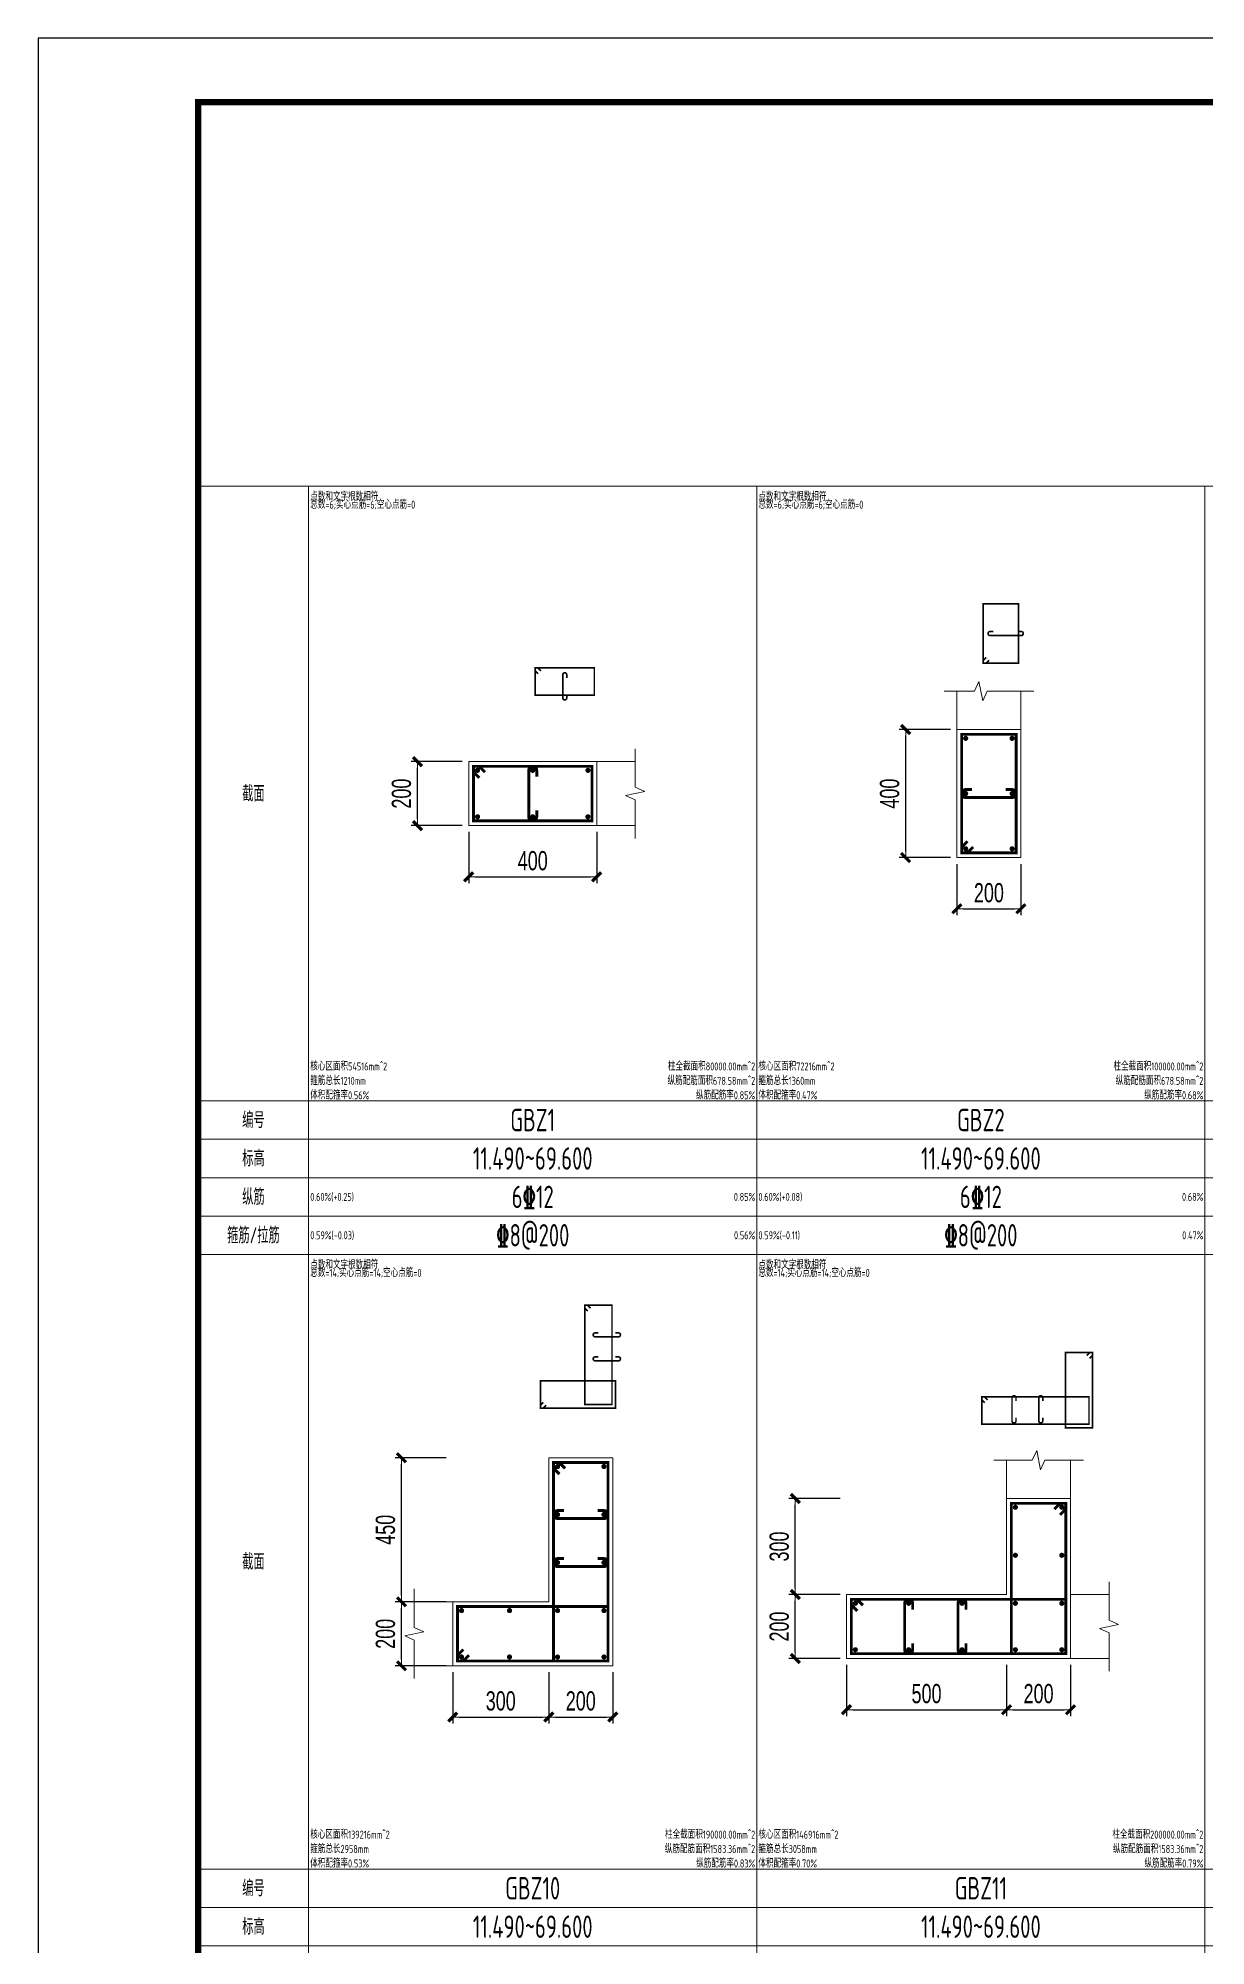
# Model space of a CAD drawing. Extents: x 5874492 to 7194610, y -939842 to -279257.
# Drawn here: x 6374271 to 6392510, y -772489 to -742690 of the extents above; entities that cross this region are included whole.
import ezdxf
from ezdxf.enums import TextEntityAlignment as Align

# ---------------------------------------------------------------- set-up
doc = ezdxf.new("R2010")
doc.units = 0
doc.header["$LTSCALE"] = 1000
for name, color, linetype, lineweight in [('S-墙柱-REIN', 1, 'Continuous', 20), ('S-墙柱-大样细线', 7, 'Continuous', 20), ('S-墙柱-编号', 4, 'Continuous', 20), ('S-大样-DIM', 3, 'Continuous', 20), ('S-大样-REIN', 1, 'Continuous', 20), ('S-大样-实线', 2, 'Continuous', 20), ('S-通用-TAB', 7, 'Continuous', 20)]:
    doc.layers.add(name, color=color, linetype=linetype, lineweight=lineweight)
doc.layers.add('Y-云图图框', color=7, linetype='Continuous')
doc.layers.add('配箍校核', color=34, linetype='Continuous', plot=False)
doc.styles.add('_YT_Name', font='', dxfattribs={"width": 0.8})
doc.styles.add('_YT_Sign_Text', font='ros.shx', dxfattribs={"width": 0.8, "bigfont": 'hztxt.shx'})
doc.styles.add('BW_Dim', font='Bweng.shx', dxfattribs={"width": 0.7, "bigfont": 'hztxt.shx'})
doc.styles.add('BW_Rein', font='tssdeng.shx', dxfattribs={"width": 0.7, "bigfont": 'hztxt.shx'})
doc.styles.get("Standard").update_dxf_attribs({"font": 'gbenor.shx', "bigfont": 'gbcbig.shx'})
doc.styles.add('TSSD_Rein', font='tssdeng.shx', dxfattribs={"width": 0.7, "bigfont": 'hztxt.shx'})
doc.styles.get('_YT_Name').set_extended_font_data('SimHei')
doc.dimstyles.new('Cyz_20_100', dxfattribs={"dimtxt": 300, "dimasz": 100, "dimexe": 100, "dimexo": 100, "dimgap": 100, "dimtad": 1, "dimdec": 0, "dimlfac": 0.2, "dimzin": 0, "dimdsep": 46, "dimtxsty": 'BW_Dim', "dimblk": '_bwk', "dimcen": 0, "dimclrt": 7, "dimadec": 0, "dimazin": 0, "dimtfac": 1, "dimtdec": 0, "dimtix": 1, "dimtmove": 2, "dimatfit": 0, "dimfxl": 0, "dimtolj": 1, "dimtzin": 0, "dimarcsym": 0})

# ---------------------------------------------------------------- blocks, each defined once
blk = doc.blocks.new('ECMCTK_A1_横_单行图名--0')
at = {"color": 4}
blk.add_lwpolyline([(0, 0), (841, 0), (841, 594), (0, 594)], close=True, dxfattribs=at)
at = {"const_width": 1}
blk.add_lwpolyline([(25, 10), (831, 10), (831, 584), (25, 584)], close=True, dxfattribs=at)
at = {"color": 80, "flags": 3}
for tag, height, p in [('YTHQINS', 3, (34.31, 585.5)), ('ECMCKEY', 3, (292.07, 288.23)), ('YTTQINS', 5.62, (848.03, 12.81)), ('YTFRAME', 3, (652.76, 5.84)), ('YTBARCODE_T1', 3, (749.78, 5.95))]:
    blk.add_attdef(tag, text='', height=height, dxfattribs=at).set_placement(p, align=Align.MIDDLE_CENTER)
for tag, height, style, width, p in [('证书编号', 4, '_YT_Sign_Text', 0.8, (708.87, 43.81)), ('审查批准号', 4, '_YT_Sign_Text', 0.8, (761.06, 43.81)), ('工程号', 4, '_YT_Sign_Text', 0.5, (804.08, 44.12)), ('设计单位', 6, '_YT_Name', 0.8, (623.75, 38.6)), ('建设单位', 4, '_YT_Sign_Text', 0.8, (734.96, 36.11)), ('阶段', 4, '_YT_Sign_Text', 0.8, (804.08, 35.81)), ('项目号', 4, '_YT_Sign_Text', 0.5, (822.08, 33.72)), ('项目名称', 4, '_YT_Sign_Text', 0.8, (734.96, 28.11)), ('专业', 4, '_YT_Sign_Text', 0.8, (804.08, 27.31)), ('图纸编号', 4, '_YT_Sign_Text', 0.5, (803.93, 19.36)), ('图纸名称', 4.5, '_YT_Name', 0.8, (735.39, 15.06)), ('出图比例', 4.2, '_YT_Sign_Text', 0.8, (681.82, 11.78)), ('日期', 4, '_YT_Sign_Text', 0.5, (803.88, 12.13)), ('版本号', 4, '_YT_Sign_Text', 0.8, (822.08, 13))]:
    blk.add_attdef(tag, text='', height=height, dxfattribs=dict(style=style, width=width)).set_placement(p, align=Align.CENTER)
at = {"style": '_YT_Sign_Text', "width": 0.8, "flags": 3}
for tag, p, height in [('{审定人}', (605.87, 26.45), 6.24), ('{校对人}', (658.35, 26.53), 6.24), ('[审定人]', (590.95, 27.81), 4.1), ('[校对人]', (642.23, 27.82), 4.1), ('[审核人]', (591.01, 19.76), 4.1), ('{审核人}', (606.98, 18.44), 6.24), ('[设计人]', (642.47, 20.21), 4.1), ('{设计人}', (658.48, 18.54), 6.24), ('[项目负责人]', (590.78, 12.01), 4.1), ('{项目负责人}', (608.28, 10.72), 6.24), ('[专业负责人]', (642.74, 11.77), 4.1), ('{专业负责人}', (658.58, 10.36), 6.24)]:
    blk.add_attdef(tag, p, '', height=height, dxfattribs=at)
at = {"color": 80, "flags": 3}
for tag, p in [('YTQRCODE', (551.04, 11.91)), ('YTBZSIT', (25, 10)), ('EXT_TK_LEFT', (25, 10))]:
    blk.add_attdef(tag, p, '', height=3, dxfattribs=at)
blk = doc.blocks.new('_bwk')
blk.add_line((-1, 0), (0, 0))
at = {"const_width": 0.5}
blk.add_lwpolyline([(-0.7, -0.7), (0.7, 0.7)], dxfattribs=at)
blk = doc.blocks.new('*D1527')
at = {"layer": 'Defpoints', "color": 0, "transparency": 16777216}
for p in [(6389397, -768001), (6390397, -768001), (6390397, -768801)]:
    blk.add_point(p, dxfattribs=at)
at = {"layer": 'S-大样-DIM', "color": 0, "lineweight": -2, "transparency": 16777216}
for p, q in [((6389397, -768101), (6389397, -768901)), ((6390397, -768101), (6390397, -768901)), ((6389497, -768801), (6390297, -768801))]:
    blk.add_line(p, q, dxfattribs=at)
at = {"layer": 'S-大样-DIM', "color": 0, "lineweight": -2, "transparency": 16777216, "xscale": 100, "yscale": 100, "zscale": 100, "rotation": 180}
blk.add_blockref('_bwk', (6389397, -768801), dxfattribs=at)
at = {"layer": 'S-大样-DIM', "color": 0, "lineweight": -2, "transparency": 16777216, "xscale": 100, "yscale": 100, "zscale": 100}
blk.add_blockref('_bwk', (6390397, -768801), dxfattribs=at)
at = {"layer": 'S-大样-DIM', "color": 7, "transparency": 16777216, "insert": (6389897, -768551), "char_height": 300, "attachment_point": 5, "style": 'BW_Dim'}
blk.add_mtext('\\A1;200', dxfattribs=at)
blk = doc.blocks.new('*D1528')
at = {"layer": 'Defpoints', "color": 0, "transparency": 16777216}
for p in [(6386897, -768001), (6389397, -768001), (6389397, -768801)]:
    blk.add_point(p, dxfattribs=at)
at = {"layer": 'S-大样-DIM', "color": 0, "lineweight": -2, "transparency": 16777216}
for p, q in [((6386897, -768101), (6386897, -768901)), ((6389397, -768101), (6389397, -768901)), ((6386997, -768801), (6389297, -768801))]:
    blk.add_line(p, q, dxfattribs=at)
at = {"layer": 'S-大样-DIM', "color": 0, "lineweight": -2, "transparency": 16777216, "xscale": 100, "yscale": 100, "zscale": 100, "rotation": 180}
blk.add_blockref('_bwk', (6386897, -768801), dxfattribs=at)
at = {"layer": 'S-大样-DIM', "color": 0, "lineweight": -2, "transparency": 16777216, "xscale": 100, "yscale": 100, "zscale": 100}
blk.add_blockref('_bwk', (6389397, -768801), dxfattribs=at)
at = {"layer": 'S-大样-DIM', "color": 7, "transparency": 16777216, "insert": (6388147, -768551), "char_height": 300, "attachment_point": 5, "style": 'BW_Dim'}
blk.add_mtext('\\A1;500', dxfattribs=at)
blk = doc.blocks.new('*D1529')
at = {"layer": 'Defpoints', "color": 0, "transparency": 16777216}
for p in [(6386097, -765501), (6386897, -765501), (6386897, -767001)]:
    blk.add_point(p, dxfattribs=at)
at = {"layer": 'S-大样-DIM', "color": 0, "lineweight": -2, "transparency": 16777216}
for p, q in [((6386797, -765501), (6385997, -765501)), ((6386097, -766901), (6386097, -765601)), ((6386797, -767001), (6385997, -767001))]:
    blk.add_line(p, q, dxfattribs=at)
at = {"layer": 'S-大样-DIM', "color": 0, "lineweight": -2, "transparency": 16777216, "xscale": 100, "yscale": 100, "zscale": 100}
for p, rotation in [((6386097, -765501), 90), ((6386097, -767001), 270)]:
    blk.add_blockref('_bwk', p, dxfattribs=dict(at, rotation=rotation))
at = {"layer": 'S-大样-DIM', "color": 7, "transparency": 16777216, "insert": (6385847, -766251), "char_height": 300, "attachment_point": 5, "rotation": 90, "style": 'BW_Dim'}
blk.add_mtext('\\A1;300', dxfattribs=at)
blk = doc.blocks.new('*D1530')
at = {"layer": 'Defpoints', "color": 0, "transparency": 16777216}
for p in [(6386097, -767001), (6386897, -767001), (6386897, -768001)]:
    blk.add_point(p, dxfattribs=at)
at = {"layer": 'S-大样-DIM', "color": 0, "lineweight": -2, "transparency": 16777216}
for p, q in [((6386797, -767001), (6385997, -767001)), ((6386097, -767901), (6386097, -767101)), ((6386797, -768001), (6385997, -768001))]:
    blk.add_line(p, q, dxfattribs=at)
at = {"layer": 'S-大样-DIM', "color": 0, "lineweight": -2, "transparency": 16777216, "xscale": 100, "yscale": 100, "zscale": 100}
for p, rotation in [((6386097, -767001), 90), ((6386097, -768001), 270)]:
    blk.add_blockref('_bwk', p, dxfattribs=dict(at, rotation=rotation))
at = {"layer": 'S-大样-DIM', "color": 7, "transparency": 16777216, "insert": (6385847, -767501), "char_height": 300, "attachment_point": 5, "rotation": 90, "style": 'BW_Dim'}
blk.add_mtext('\\A1;200', dxfattribs=at)
blk = doc.blocks.new('*D1535')
at = {"layer": 'Defpoints', "color": 0, "transparency": 16777216}
for p in [(6380996, -754990), (6382996, -754990), (6382996, -755790)]:
    blk.add_point(p, dxfattribs=at)
at = {"layer": 'S-大样-DIM', "color": 0, "lineweight": -2, "transparency": 16777216}
for p, q in [((6380996, -755090), (6380996, -755890)), ((6382996, -755090), (6382996, -755890)), ((6381096, -755790), (6382896, -755790))]:
    blk.add_line(p, q, dxfattribs=at)
at = {"layer": 'S-大样-DIM', "color": 0, "lineweight": -2, "transparency": 16777216, "xscale": 100, "yscale": 100, "zscale": 100, "rotation": 180}
blk.add_blockref('_bwk', (6380996, -755790), dxfattribs=at)
at = {"layer": 'S-大样-DIM', "color": 0, "lineweight": -2, "transparency": 16777216, "xscale": 100, "yscale": 100, "zscale": 100}
blk.add_blockref('_bwk', (6382996, -755790), dxfattribs=at)
at = {"layer": 'S-大样-DIM', "color": 7, "transparency": 16777216, "insert": (6381996, -755540), "char_height": 300, "attachment_point": 5, "style": 'BW_Dim'}
blk.add_mtext('\\A1;400', dxfattribs=at)
blk = doc.blocks.new('*D1536')
at = {"layer": 'Defpoints', "color": 0, "transparency": 16777216}
for p in [(6380196, -753990), (6380996, -753990), (6380996, -754990)]:
    blk.add_point(p, dxfattribs=at)
at = {"layer": 'S-大样-DIM', "color": 0, "lineweight": -2, "transparency": 16777216}
for p, q in [((6380896, -753990), (6380096, -753990)), ((6380196, -754890), (6380196, -754090)), ((6380896, -754990), (6380096, -754990))]:
    blk.add_line(p, q, dxfattribs=at)
at = {"layer": 'S-大样-DIM', "color": 0, "lineweight": -2, "transparency": 16777216, "xscale": 100, "yscale": 100, "zscale": 100}
for p, rotation in [((6380196, -753990), 90), ((6380196, -754990), 270)]:
    blk.add_blockref('_bwk', p, dxfattribs=dict(at, rotation=rotation))
at = {"layer": 'S-大样-DIM', "color": 7, "transparency": 16777216, "insert": (6379946, -754490), "char_height": 300, "attachment_point": 5, "rotation": 90, "style": 'BW_Dim'}
blk.add_mtext('\\A1;200', dxfattribs=at)
blk = doc.blocks.new('*D1537')
at = {"layer": 'Defpoints', "color": 0, "transparency": 16777216}
for p in [(6388621, -755490), (6389621, -755490), (6389621, -756290)]:
    blk.add_point(p, dxfattribs=at)
at = {"layer": 'S-大样-DIM', "color": 0, "lineweight": -2, "transparency": 16777216}
for p, q in [((6388621, -755590), (6388621, -756390)), ((6389621, -755590), (6389621, -756390)), ((6388721, -756290), (6389521, -756290))]:
    blk.add_line(p, q, dxfattribs=at)
at = {"layer": 'S-大样-DIM', "color": 0, "lineweight": -2, "transparency": 16777216, "xscale": 100, "yscale": 100, "zscale": 100, "rotation": 180}
blk.add_blockref('_bwk', (6388621, -756290), dxfattribs=at)
at = {"layer": 'S-大样-DIM', "color": 0, "lineweight": -2, "transparency": 16777216, "xscale": 100, "yscale": 100, "zscale": 100}
blk.add_blockref('_bwk', (6389621, -756290), dxfattribs=at)
at = {"layer": 'S-大样-DIM', "color": 7, "transparency": 16777216, "insert": (6389121, -756040), "char_height": 300, "attachment_point": 5, "style": 'BW_Dim'}
blk.add_mtext('\\A1;200', dxfattribs=at)
blk = doc.blocks.new('*D1538')
at = {"layer": 'Defpoints', "color": 0, "transparency": 16777216}
for p in [(6387821, -753490), (6388621, -753490), (6388621, -755490)]:
    blk.add_point(p, dxfattribs=at)
at = {"layer": 'S-大样-DIM', "color": 0, "lineweight": -2, "transparency": 16777216}
for p, q in [((6388521, -753490), (6387721, -753490)), ((6387821, -755390), (6387821, -753590)), ((6388521, -755490), (6387721, -755490))]:
    blk.add_line(p, q, dxfattribs=at)
at = {"layer": 'S-大样-DIM', "color": 0, "lineweight": -2, "transparency": 16777216, "xscale": 100, "yscale": 100, "zscale": 100}
for p, rotation in [((6387821, -753490), 90), ((6387821, -755490), 270)]:
    blk.add_blockref('_bwk', p, dxfattribs=dict(at, rotation=rotation))
at = {"layer": 'S-大样-DIM', "color": 7, "transparency": 16777216, "insert": (6387571, -754490), "char_height": 300, "attachment_point": 5, "rotation": 90, "style": 'BW_Dim'}
blk.add_mtext('\\A1;400', dxfattribs=at)
blk = doc.blocks.new('*D1555')
at = {"layer": 'Defpoints', "color": 0, "transparency": 16777216}
for p in [(6382246, -768115), (6383246, -768115), (6383246, -768915)]:
    blk.add_point(p, dxfattribs=at)
at = {"layer": 'S-大样-DIM', "color": 0, "lineweight": -2, "transparency": 16777216}
for p, q in [((6382246, -768215), (6382246, -769015)), ((6383246, -768215), (6383246, -769015)), ((6382346, -768915), (6383146, -768915))]:
    blk.add_line(p, q, dxfattribs=at)
at = {"layer": 'S-大样-DIM', "color": 0, "lineweight": -2, "transparency": 16777216, "xscale": 100, "yscale": 100, "zscale": 100, "rotation": 180}
blk.add_blockref('_bwk', (6382246, -768915), dxfattribs=at)
at = {"layer": 'S-大样-DIM', "color": 0, "lineweight": -2, "transparency": 16777216, "xscale": 100, "yscale": 100, "zscale": 100}
blk.add_blockref('_bwk', (6383246, -768915), dxfattribs=at)
at = {"layer": 'S-大样-DIM', "color": 7, "transparency": 16777216, "insert": (6382746, -768665), "char_height": 300, "attachment_point": 5, "style": 'BW_Dim'}
blk.add_mtext('\\A1;200', dxfattribs=at)
blk = doc.blocks.new('*D1556')
at = {"layer": 'Defpoints', "color": 0, "transparency": 16777216}
for p in [(6380746, -768115), (6382246, -768115), (6382246, -768915)]:
    blk.add_point(p, dxfattribs=at)
at = {"layer": 'S-大样-DIM', "color": 0, "lineweight": -2, "transparency": 16777216}
for p, q in [((6380746, -768215), (6380746, -769015)), ((6382246, -768215), (6382246, -769015)), ((6380846, -768915), (6382146, -768915))]:
    blk.add_line(p, q, dxfattribs=at)
at = {"layer": 'S-大样-DIM', "color": 0, "lineweight": -2, "transparency": 16777216, "xscale": 100, "yscale": 100, "zscale": 100, "rotation": 180}
blk.add_blockref('_bwk', (6380746, -768915), dxfattribs=at)
at = {"layer": 'S-大样-DIM', "color": 0, "lineweight": -2, "transparency": 16777216, "xscale": 100, "yscale": 100, "zscale": 100}
blk.add_blockref('_bwk', (6382246, -768915), dxfattribs=at)
at = {"layer": 'S-大样-DIM', "color": 7, "transparency": 16777216, "insert": (6381496, -768665), "char_height": 300, "attachment_point": 5, "style": 'BW_Dim'}
blk.add_mtext('\\A1;300', dxfattribs=at)
blk = doc.blocks.new('*D1557')
at = {"layer": 'Defpoints', "color": 0, "transparency": 16777216}
for p in [(6379946, -764865), (6380746, -764865), (6380746, -767115)]:
    blk.add_point(p, dxfattribs=at)
at = {"layer": 'S-大样-DIM', "color": 0, "lineweight": -2, "transparency": 16777216}
for p, q in [((6380646, -764865), (6379846, -764865)), ((6379946, -767015), (6379946, -764965)), ((6380646, -767115), (6379846, -767115))]:
    blk.add_line(p, q, dxfattribs=at)
at = {"layer": 'S-大样-DIM', "color": 0, "lineweight": -2, "transparency": 16777216, "xscale": 100, "yscale": 100, "zscale": 100}
for p, rotation in [((6379946, -764865), 90), ((6379946, -767115), 270)]:
    blk.add_blockref('_bwk', p, dxfattribs=dict(at, rotation=rotation))
at = {"layer": 'S-大样-DIM', "color": 7, "transparency": 16777216, "insert": (6379696, -765990), "char_height": 300, "attachment_point": 5, "rotation": 90, "style": 'BW_Dim'}
blk.add_mtext('\\A1;450', dxfattribs=at)
blk = doc.blocks.new('*D1558')
at = {"layer": 'Defpoints', "color": 0, "transparency": 16777216}
for p in [(6379946, -767115), (6380746, -767115), (6380746, -768115)]:
    blk.add_point(p, dxfattribs=at)
at = {"layer": 'S-大样-DIM', "color": 0, "lineweight": -2, "transparency": 16777216}
for p, q in [((6380646, -767115), (6379846, -767115)), ((6379946, -768015), (6379946, -767215)), ((6380646, -768115), (6379846, -768115))]:
    blk.add_line(p, q, dxfattribs=at)
at = {"layer": 'S-大样-DIM', "color": 0, "lineweight": -2, "transparency": 16777216, "xscale": 100, "yscale": 100, "zscale": 100}
for p, rotation in [((6379946, -767115), 90), ((6379946, -768115), 270)]:
    blk.add_blockref('_bwk', p, dxfattribs=dict(at, rotation=rotation))
at = {"layer": 'S-大样-DIM', "color": 7, "transparency": 16777216, "insert": (6379696, -767615), "char_height": 300, "attachment_point": 5, "rotation": 90, "style": 'BW_Dim'}
blk.add_mtext('\\A1;200', dxfattribs=at)

msp = doc.modelspace()

# ---------------------------------------------------------------- linework, layer by layer
at = {"layer": 'S-墙柱-REIN', "const_width": 40}
for points in [[(6388738.3, -753627.1, 1), (6388778.3, -753627.1, 1)], [(6389463.3, -753627.1, 1), (6389503.3, -753627.1, 1)], [(6381113.3, -754127.1, 1), (6381153.3, -754127.1, 1)], [(6381975.8, -754127.1, 1), (6382015.8, -754127.1, 1)], [(6382838.3, -754127.1, 1), (6382878.3, -754127.1, 1)], [(6388738.3, -754489.6, 1), (6388778.3, -754489.6, 1)], [(6389463.3, -754489.6, 1), (6389503.3, -754489.6, 1)], [(6381113.3, -754852.1, 1), (6381153.3, -754852.1, 1)], [(6381975.8, -754852.1, 1), (6382015.8, -754852.1, 1)], [(6382838.3, -754852.1, 1), (6382878.3, -754852.1, 1)], [(6388738.3, -755352.1, 1), (6388778.3, -755352.1, 1)], [(6389463.3, -755352.1, 1), (6389503.3, -755352.1, 1)], [(6382363.3, -765002.1, 1), (6382403.3, -765002.1, 1)], [(6383088.3, -765002.1, 1), (6383128.3, -765002.1, 1)], [(6382363.3, -765752.1, 1), (6382403.3, -765752.1, 1)], [(6383088.3, -765752.1, 1), (6383128.3, -765752.1, 1)], [(6389514.7, -765638.4, 1), (6389554.7, -765638.4, 1)], [(6390239.7, -765638.4, 1), (6390279.7, -765638.4, 1)], [(6389514.7, -766388.4, 1), (6389554.7, -766388.4, 1)], [(6390239.7, -766388.4, 1), (6390279.7, -766388.4, 1)], [(6382363.3, -766502.1, 1), (6382403.3, -766502.1, 1)], [(6383088.3, -766502.1, 1), (6383128.3, -766502.1, 1)], [(6380863.3, -767252.1, 1), (6380903.3, -767252.1, 1)], [(6381613.3, -767252.1, 1), (6381653.3, -767252.1, 1)], [(6382363.3, -767252.1, 1), (6382403.3, -767252.1, 1)], [(6383088.3, -767252.1, 1), (6383128.3, -767252.1, 1)], [(6387014.7, -767138.4, 1), (6387054.7, -767138.4, 1)], [(6387848, -767138.4, 1), (6387888, -767138.4, 1)], [(6388681.3, -767138.4, 1), (6388721.3, -767138.4, 1)], [(6389514.7, -767138.4, 1), (6389554.7, -767138.4, 1)], [(6390239.7, -767138.4, 1), (6390279.7, -767138.4, 1)], [(6387014.7, -767863.4, 1), (6387054.7, -767863.4, 1)], [(6387848, -767863.4, 1), (6387888, -767863.4, 1)], [(6388681.3, -767863.4, 1), (6388721.3, -767863.4, 1)], [(6389514.7, -767863.4, 1), (6389554.7, -767863.4, 1)], [(6390239.7, -767863.4, 1), (6390279.7, -767863.4, 1)], [(6380863.3, -767977.1, 1), (6380903.3, -767977.1, 1)], [(6381613.3, -767977.1, 1), (6381653.3, -767977.1, 1)], [(6382363.3, -767977.1, 1), (6382403.3, -767977.1, 1)], [(6383088.3, -767977.1, 1), (6383128.3, -767977.1, 1)]]:
    msp.add_lwpolyline(points, format="xyb", close=True, dxfattribs=at)
at = {"layer": 'S-墙柱-大样细线'}
for points in [[(6388620.8, -753489.6), (6388620.8, -755489.6), (6389620.8, -755489.6), (6389620.8, -753489.6)], [(6382995.8, -753989.6), (6380995.8, -753989.6), (6380995.8, -754989.6), (6382995.8, -754989.6)], [(6382245.8, -767114.6), (6382245.8, -764864.6), (6383245.8, -764864.6), (6383245.8, -768114.6), (6380745.8, -768114.6), (6380745.8, -767114.6)], [(6389397.2, -767000.9), (6386897.2, -767000.9), (6386897.2, -768000.9), (6390397.2, -768000.9), (6390397.2, -765500.9), (6389397.2, -765500.9)]]:
    msp.add_lwpolyline(points, close=True, dxfattribs=at)
at = {"layer": 'S-大样-REIN', "color": 1}
for points, const_width in [([(6389123.4, -752406.2), (6389077.5, -752452.1), (6389033.3, -752452.1), (6389033.3, -751527.1), (6389583.3, -751527.1), (6389583.3, -752452.1), (6389033.3, -752452.1), (6389033.3, -752407.9), (6389079.2, -752362)], 25), ([(6382079.2, -752617.3), (6382033.3, -752571.3), (6382033.3, -752527.1), (6382958.3, -752527.1), (6382958.3, -752952.1), (6382033.3, -752952.1), (6382033.3, -752527.1), (6382077.5, -752527.1), (6382123.4, -752573.1)], 25), ([(6388876.1, -755322.7), (6388784.1, -755414.6), (6388695.8, -755414.6), (6388695.8, -753564.6), (6389545.8, -753564.6), (6389545.8, -755414.6), (6388695.8, -755414.6), (6388695.8, -755326.2), (6388787.7, -755234.3)], 45), ([(6381162.7, -754244.9), (6381070.8, -754153), (6381070.8, -754064.6), (6382920.8, -754064.6), (6382920.8, -754914.6), (6381070.8, -754914.6), (6381070.8, -754064.6), (6381159.1, -754064.6), (6381251.1, -754156.5)], 45), ([(6382899.3, -762528.8), (6382853.3, -762482.8), (6382809.1, -762482.8), (6382809.1, -764032.8), (6383234.1, -764032.8), (6383234.1, -762482.8), (6382809.1, -762482.8), (6382809.1, -762527), (6382855.1, -762573)], 25), ([(6390650.4, -763267.3), (6390696.4, -763221.4), (6390740.6, -763221.4), (6390740.6, -764396.4), (6390315.6, -764396.4), (6390315.6, -763221.4), (6390740.6, -763221.4), (6390740.6, -763265.6), (6390694.6, -763311.5)], 25), ([(6382161.3, -763998.9), (6382115.4, -764044.9), (6382115.4, -764089.1), (6383290.4, -764089.1), (6383290.4, -763664.1), (6382115.4, -763664.1), (6382115.4, -764089.1), (6382159.6, -764089.1), (6382205.5, -764043.1)], 25), ([(6389055.3, -764005.3), (6389009.3, -763959.3), (6389009.3, -763915.1), (6390684.3, -763915.1), (6390684.3, -764340.1), (6389009.3, -764340.1), (6389009.3, -763915.1), (6389053.5, -763915.1), (6389099.5, -763961.1)], 25), ([(6382501.1, -765031.5), (6382409.1, -764939.6), (6382320.8, -764939.6), (6382320.8, -768039.6), (6383170.8, -768039.6), (6383170.8, -764939.6), (6382320.8, -764939.6), (6382320.8, -765028), (6382412.7, -765119.9)], 45), ([(6390141.9, -765667.8), (6390233.8, -765575.9), (6390322.2, -765575.9), (6390322.2, -767925.9), (6389472.2, -767925.9), (6389472.2, -765575.9), (6390322.2, -765575.9), (6390322.2, -765664.3), (6390230.3, -765756.2)], 45), ([(6380912.7, -767859.3), (6380820.8, -767951.2), (6380820.8, -768039.6), (6383170.8, -768039.6), (6383170.8, -767189.6), (6380820.8, -767189.6), (6380820.8, -768039.6), (6380909.1, -768039.6), (6381001.1, -767947.7)], 45), ([(6387064.1, -767256.2), (6386972.2, -767164.3), (6386972.2, -767075.9), (6390322.2, -767075.9), (6390322.2, -767925.9), (6386972.2, -767925.9), (6386972.2, -767075.9), (6387060.6, -767075.9), (6387152.5, -767167.8)], 45)]:
    msp.add_lwpolyline(points, dxfattribs=dict(at, const_width=const_width))
at = {"layer": 'S-大样-REIN'}
for points, const_width in [([(6389577, -751958.4), (6389627, -751958.4, -1), (6389627, -752020.9), (6389139.5, -752020.9, -1), (6389139.5, -751958.4), (6389189.5, -751958.4)], 25), ([(6382527, -752945.9), (6382527, -752995.9, -1), (6382464.5, -752995.9), (6382464.5, -752633.4, -1), (6382527, -752633.4), (6382527, -752683.4)], 25), ([(6382058.3, -754752.1), (6382058.3, -754852.1, -1), (6381933.3, -754852.1), (6381933.3, -754127.1, -1), (6382058.3, -754127.1), (6382058.3, -754227.1)], 45), ([(6389383.3, -754427.1), (6389483.3, -754427.1, -1), (6389483.3, -754552.1), (6388758.3, -754552.1, -1), (6388758.3, -754427.1), (6388858.3, -754427.1)], 45), ([(6383284.1, -762914.1), (6383334.1, -762914.1, -1), (6383334.1, -762976.6), (6382971.6, -762976.6, -1), (6382971.6, -762914.1), (6383021.6, -762914.1)], 25), ([(6383284.1, -763289.1), (6383334.1, -763289.1, -1), (6383334.1, -763351.6), (6382971.6, -763351.6, -1), (6382971.6, -763289.1), (6383021.6, -763289.1)], 25), ([(6389544.7, -764240.1), (6389544.7, -764290.1, -1), (6389482.2, -764290.1), (6389482.2, -763927.6, -1), (6389544.7, -763927.6), (6389544.7, -763977.6)], 25), ([(6389961.4, -764240.1), (6389961.4, -764290.1, -1), (6389898.9, -764290.1), (6389898.9, -763927.6, -1), (6389961.4, -763927.6), (6389961.4, -763977.6)], 25), ([(6383008.3, -765689.6), (6383108.3, -765689.6, -1), (6383108.3, -765814.6), (6382383.3, -765814.6, -1), (6382383.3, -765689.6), (6382483.3, -765689.6)], 45), ([(6383008.3, -766439.6), (6383108.3, -766439.6, -1), (6383108.3, -766564.6), (6382383.3, -766564.6, -1), (6382383.3, -766439.6), (6382483.3, -766439.6)], 45), ([(6387930.5, -767763.4), (6387930.5, -767863.4, -1), (6387805.5, -767863.4), (6387805.5, -767138.4, -1), (6387930.5, -767138.4), (6387930.5, -767238.4)], 45), ([(6388763.8, -767763.4), (6388763.8, -767863.4, -1), (6388638.8, -767863.4), (6388638.8, -767138.4, -1), (6388763.8, -767138.4), (6388763.8, -767238.4)], 45)]:
    msp.add_lwpolyline(points, format="xyb", dxfattribs=dict(at, const_width=const_width))
at = {"layer": 'S-大样-实线'}
for points in [[(6388420.8, -752889.6), (6388895.8, -752889.6), (6388965.8, -752739.6), (6389025.8, -753039.6), (6389095.8, -752889.6), (6389820.8, -752889.6)], [(6388620.8, -753489.6), (6388620.8, -752889.6)], [(6389620.8, -753489.6), (6389620.8, -752889.6)], [(6383595.8, -755189.6), (6383595.8, -754589.6), (6383445.8, -754519.6), (6383745.8, -754459.6), (6383595.8, -754389.6), (6383595.8, -753789.6)], [(6382995.8, -753989.6), (6383595.8, -753989.6)], [(6382995.8, -754989.6), (6383595.8, -754989.6)], [(6389197.2, -764900.9), (6389797.2, -764900.9), (6389867.2, -764750.9), (6389927.2, -765050.9), (6389997.2, -764900.9), (6390597.2, -764900.9)], [(6389397.2, -765500.9), (6389397.2, -764900.9)], [(6390397.2, -765500.9), (6390397.2, -764900.9)], [(6380145.8, -768314.6), (6380145.8, -767714.6), (6379995.8, -767644.6), (6380295.8, -767584.6), (6380145.8, -767514.6), (6380145.8, -766914.6)], [(6390397.2, -767000.9), (6390997.2, -767000.9)], [(6390997.2, -766800.9), (6390997.2, -767400.9), (6391147.2, -767470.9), (6390847.2, -767530.9), (6390997.2, -767600.9), (6390997.2, -768200.9)], [(6380745.8, -767114.6), (6380145.8, -767114.6)], [(6380745.8, -768114.6), (6380145.8, -768114.6)], [(6390397.2, -768000.9), (6390997.2, -768000.9)]]:
    msp.add_lwpolyline(points, dxfattribs=at)
at = {"layer": 'S-通用-TAB'}
for points in [[(6376770.8, -761689.6), (6376770.8, -749689.6), (6378495.8, -749689.6), (6378495.8, -761689.6), (6376770.8, -761689.6), (6376770.8, -761089.6), (6378495.8, -761089.6), (6378495.8, -760489.6), (6376770.8, -760489.6), (6376770.8, -759889.6), (6378495.8, -759889.6), (6378495.8, -759289.6), (6376770.8, -759289.6), (6376770.8, -761689.6)], [(6378495.8, -761689.6), (6378495.8, -749689.6), (6385495.8, -749689.6), (6385495.8, -761689.6), (6378495.8, -761689.6), (6378495.8, -759289.6), (6385495.8, -759289.6), (6385495.8, -759889.6), (6378495.8, -759889.6), (6378495.8, -760489.6), (6385495.8, -760489.6), (6385495.8, -761089.6), (6378495.8, -761089.6), (6378495.8, -761689.6)], [(6385495.8, -761689.6), (6385495.8, -749689.6), (6392495.8, -749689.6), (6392495.8, -761689.6), (6385495.8, -761689.6), (6385495.8, -759289.6), (6392495.8, -759289.6), (6392495.8, -759889.6), (6385495.8, -759889.6), (6385495.8, -760489.6), (6392495.8, -760489.6), (6392495.8, -761089.6), (6385495.8, -761089.6), (6385495.8, -761689.6)], [(6392495.8, -761689.6), (6392495.8, -749689.6), (6399495.8, -749689.6), (6399495.8, -761689.6), (6392495.8, -761689.6), (6392495.8, -759289.6), (6399495.8, -759289.6), (6399495.8, -759889.6), (6392495.8, -759889.6), (6392495.8, -760489.6), (6399495.8, -760489.6), (6399495.8, -761089.6), (6392495.8, -761089.6), (6392495.8, -761689.6)], [(6376770.8, -773689.6), (6376770.8, -761689.6), (6378495.8, -761689.6), (6378495.8, -773689.6), (6376770.8, -773689.6), (6376770.8, -773089.6), (6378495.8, -773089.6), (6378495.8, -772489.6), (6376770.8, -772489.6), (6376770.8, -771889.6), (6378495.8, -771889.6), (6378495.8, -771289.6), (6376770.8, -771289.6), (6376770.8, -773689.6)], [(6378495.8, -773689.6), (6378495.8, -761689.6), (6385495.8, -761689.6), (6385495.8, -773689.6), (6378495.8, -773689.6), (6378495.8, -771289.6), (6385495.8, -771289.6), (6385495.8, -771889.6), (6378495.8, -771889.6), (6378495.8, -772489.6), (6385495.8, -772489.6), (6385495.8, -773089.6), (6378495.8, -773089.6), (6378495.8, -773689.6)], [(6385495.8, -773689.6), (6385495.8, -761689.6), (6392495.8, -761689.6), (6392495.8, -773689.6), (6385495.8, -773689.6), (6385495.8, -771289.6), (6392495.8, -771289.6), (6392495.8, -771889.6), (6385495.8, -771889.6), (6385495.8, -772489.6), (6392495.8, -772489.6), (6392495.8, -773089.6), (6385495.8, -773089.6), (6385495.8, -773689.6)], [(6392495.8, -773689.6), (6392495.8, -761689.6), (6399495.8, -761689.6), (6399495.8, -773689.6), (6392495.8, -773689.6), (6392495.8, -771289.6), (6399495.8, -771289.6), (6399495.8, -771889.6), (6392495.8, -771889.6), (6392495.8, -772489.6), (6399495.8, -772489.6), (6399495.8, -773089.6), (6392495.8, -773089.6), (6392495.8, -773689.6)]]:
    msp.add_lwpolyline(points, dxfattribs=at)

# ---------------------------------------------------------------- block references
at = {"layer": 'Y-云图图框', "xscale": 100, "yscale": 100, "zscale": 100}
msp.add_blockref('ECMCTK_A1_横_单行图名--0', (6374270.8, -802089.6), dxfattribs=at)

# ---------------------------------------------------------------- texts
at = {"layer": 'S-墙柱-编号', "width": 0.7}
for s, style, p in [('GBZ1', 'TSSD_Rein', (6381995.8, -759589.6)), ('GBZ2', 'TSSD_Rein', (6388995.8, -759589.6)), ('11.490~69.600', 'TSSD_Rein', (6381995.8, -760189.6)), ('11.490~69.600', 'TSSD_Rein', (6388995.8, -760189.6)), ('6\x8412', 'BW_Rein', (6381995.8, -760789.6)), ('6\x8412', 'BW_Rein', (6388995.8, -760789.6)), ('\x848@200', 'BW_Rein', (6381995.8, -761389.6)), ('\x848@200', 'BW_Rein', (6388995.8, -761389.6)), ('GBZ10', 'TSSD_Rein', (6381995.8, -771589.6)), ('GBZ11', 'TSSD_Rein', (6388995.8, -771589.6)), ('11.490~69.600', 'TSSD_Rein', (6381995.8, -772189.6)), ('11.490~69.600', 'TSSD_Rein', (6388995.8, -772189.6))]:
    msp.add_text(s, height=350, dxfattribs=dict(at, style=style)).set_placement(p, align=Align.MIDDLE_CENTER)
at = {"layer": 'S-通用-TAB', "style": 'BW_Rein', "width": 0.7}
for s, p in [('截面', (6377633.3, -754489.6)), ('编号', (6377633.3, -759589.6)), ('标高', (6377633.3, -760189.6)), ('纵筋', (6377633.3, -760789.6)), ('箍筋/拉筋', (6377633.3, -761389.6)), ('截面', (6377633.3, -766489.6)), ('编号', (6377633.3, -771589.6)), ('标高', (6377633.3, -772189.6))]:
    msp.add_text(s, height=250, dxfattribs=at).set_placement(p, align=Align.MIDDLE_CENTER)
at = {"layer": '配箍校核', "style": 'BW_Rein', "width": 0.7}
for s, p in [('点数和文字根数相符', (6378520.8, -749914.6)), ('总数=6;实心点筋=6;空心点筋=0', (6378520.8, -750039.6)), ('点数和文字根数相符', (6385520.8, -749914.6)), ('总数=6;实心点筋=6;空心点筋=0', (6385520.8, -750039.6)), ('核心区面积54516mm^ 2', (6378520.8, -758814.6)), ('核心区面积72216mm^ 2', (6385520.8, -758814.6)), ('箍筋总长1210mm', (6378520.8, -759039.6)), ('箍筋总长1360mm', (6385520.8, -759039.6)), ('体积配箍率0.56%', (6378520.8, -759264.6)), ('体积配箍率0.47%', (6385520.8, -759264.6)), ('点数和文字根数相符', (6378520.8, -761914.6)), ('总数=14;实心点筋=14;空心点筋=0', (6378520.8, -762039.6)), ('点数和文字根数相符', (6385520.8, -761914.6)), ('总数=14;实心点筋=14;空心点筋=0', (6385520.8, -762039.6)), ('核心区面积139216mm^ 2', (6378520.8, -770814.6)), ('箍筋总长2958mm', (6378520.8, -771039.6)), ('核心区面积146916mm^ 2', (6385520.8, -770814.6)), ('箍筋总长3058mm', (6385520.8, -771039.6)), ('体积配箍率0.53%', (6378520.8, -771264.6)), ('体积配箍率0.70%', (6385520.8, -771264.6))]:
    msp.add_text(s, height=125, dxfattribs=at).set_placement(p)
for s, p in [('柱全截面积80000.00mm^ 2', (6385470.8, -758814.6)), ('柱全截面积100000.00mm^ 2', (6392470.8, -758814.6)), ('纵筋配筋面积678.58mm^ 2', (6385470.8, -759039.6)), ('纵筋配筋面积678.58mm^ 2', (6392470.8, -759039.6)), ('纵筋配筋率0.85%', (6385470.8, -759264.6)), ('纵筋配筋率0.68%', (6392470.8, -759264.6)), ('柱全截面积190000.00mm^ 2', (6385470.8, -770814.6)), ('纵筋配筋面积1583.36mm^ 2', (6385470.8, -771039.6)), ('柱全截面积200000.00mm^ 2', (6392470.8, -770814.6)), ('纵筋配筋面积1583.36mm^ 2', (6392470.8, -771039.6)), ('纵筋配筋率0.83%', (6385470.8, -771264.6)), ('纵筋配筋率0.79%', (6392470.8, -771264.6))]:
    msp.add_text(s, height=125, dxfattribs=at).set_placement(p, align=Align.RIGHT)
for s, p in [('0.60%(+0.25)', (6378520.8, -760789.6)), ('0.60%(+0.08)', (6385520.8, -760789.6))]:
    msp.add_text(s, height=125, dxfattribs=at).set_placement(p, align=Align.MIDDLE_LEFT)
for s, p in [('0.85%', (6385470.8, -760789.6)), ('0.68%', (6392470.8, -760789.6))]:
    msp.add_text(s, height=125, dxfattribs=at).set_placement(p, align=Align.MIDDLE_RIGHT)
at = {"layer": '配箍校核', "color": 1, "style": 'BW_Rein', "width": 0.7}
for s, p in [('0.59%(-0.03)', (6378520.8, -761389.6)), ('0.59%(-0.11)', (6385520.8, -761389.6))]:
    msp.add_text(s, height=125, dxfattribs=at).set_placement(p, align=Align.MIDDLE_LEFT)
for s, p in [('0.56%', (6385470.8, -761389.6)), ('0.47%', (6392470.8, -761389.6))]:
    msp.add_text(s, height=125, dxfattribs=at).set_placement(p, align=Align.MIDDLE_RIGHT)

# ---------------------------------------------------------------- dimensions: what is measured, and where the dimension line sits
at = {"layer": 'S-大样-DIM'}
for base, p1, p2, picture, middle in [((6387820.8, -753489.6), (6388620.8, -755489.6), (6388620.8, -753489.6), '*D1538', (6387570.8, -754489.6)), ((6380195.8, -753989.6), (6380995.8, -754989.6), (6380995.8, -753989.6), '*D1536', (6379945.8, -754489.6)), ((6379945.8, -764864.6), (6380745.8, -767114.6), (6380745.8, -764864.6), '*D1557', (6379695.8, -765989.6)), ((6386097.2, -765500.9), (6386897.2, -767000.9), (6386897.2, -765500.9), '*D1529', (6385847.2, -766250.9)), ((6379945.8, -767114.6), (6380745.8, -768114.6), (6380745.8, -767114.6), '*D1558', (6379695.8, -767614.6)), ((6386097.2, -767000.9), (6386897.2, -768000.9), (6386897.2, -767000.9), '*D1530', (6385847.2, -767500.9))]:
    dim = msp.add_linear_dim(base=base, p1=p1, p2=p2, angle=90, dimstyle='Cyz_20_100', dxfattribs=at)
    dim.commit()
    dim.dimension.update_dxf_attribs({"geometry": picture, "text_midpoint": middle})
for base, p1, p2, picture, middle in [((6382995.8, -755789.6), (6380995.8, -754989.6), (6382995.8, -754989.6), '*D1535', (6381995.8, -755539.6)), ((6389620.8, -756289.6), (6388620.8, -755489.6), (6389620.8, -755489.6), '*D1537', (6389120.8, -756039.6)), ((6382245.8, -768914.6), (6380745.8, -768114.6), (6382245.8, -768114.6), '*D1556', (6381495.8, -768664.6)), ((6383245.8, -768914.6), (6382245.8, -768114.6), (6383245.8, -768114.6), '*D1555', (6382745.8, -768664.6)), ((6389397.2, -768800.9), (6386897.2, -768000.9), (6389397.2, -768000.9), '*D1528', (6388147.2, -768550.9)), ((6390397.2, -768800.9), (6389397.2, -768000.9), (6390397.2, -768000.9), '*D1527', (6389897.2, -768550.9))]:
    dim = msp.add_linear_dim(base=base, p1=p1, p2=p2, dimstyle='Cyz_20_100', dxfattribs=at)
    dim.commit()
    dim.dimension.update_dxf_attribs({"geometry": picture, "text_midpoint": middle})

doc.saveas('drawing.dxf')
